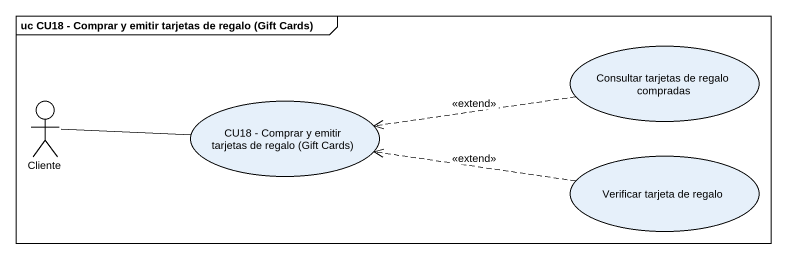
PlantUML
@startuml
mainframe uc CU18 - Comprar y emitir tarjetas de regalo (Gift Cards)
usecase "Consultar tarjetas de regalo compradas" as Consultar_tarjetas_de
actor Cliente
usecase "CU18 - Comprar y emitir tarjetas de regalo (Gift Cards)" as CU18_Comprar_y_emitir
usecase "Verificar tarjeta de regalo" as Verificar_tarjeta_de_regalo
Consultar_tarjetas_de .left.> CU18_Comprar_y_emitir : <<extend>>
Cliente -right- CU18_Comprar_y_emitir
Verificar_tarjeta_de_regalo .left.> CU18_Comprar_y_emitir : <<extend>>
@enduml
